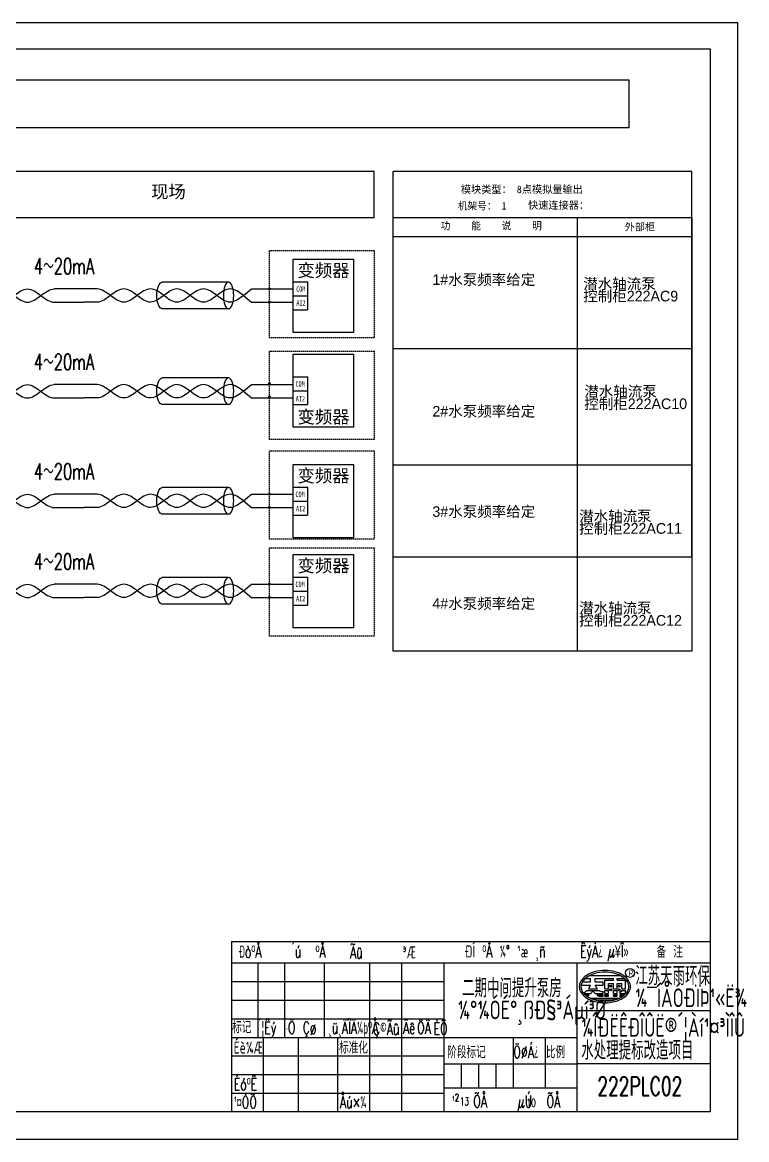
# Model space of a CAD drawing. Header units: millimetres. Extents: x 201 to 11482, y -7821 to 251.
# Drawn here: x 7188.2 to 7460.6, y -6996.3 to -6576.3 of the extents above; entities that cross this region are included whole.
import ezdxf
from ezdxf.enums import TextEntityAlignment as Align

# ---------------------------------------------------------------- set-up
doc = ezdxf.new("R2010")
doc.units = ezdxf.units.MM
doc.linetypes.add('CENTER2', pattern=[1.125, 0.75, -0.125, 0.125, -0.125])
doc.linetypes.add('F', pattern=[0.75, 0.5, -0.25])
for name, color, linetype in [('02', 7, 'Continuous'), ('04', 2, 'F'), ('08', 7, 'Continuous'), ('11', 7, 'Continuous'), ('LINE_THIN', 2, 'Continuous'), ('TEXT', 6, 'Continuous')]:
    doc.layers.add(name, color=color, linetype=linetype)
doc.layers.add('SECTION', color=3, linetype='CENTER2', lineweight=9)
doc.styles.add('HZ', font='txt', dxfattribs={"width": 0.67, "bigfont": 'hztxt'})
doc.styles.add('HZTXT', font='tssdeng.shx', dxfattribs={"width": 0.8, "bigfont": 'hztxt.shx'})

msp = doc.modelspace()

# ---------------------------------------------------------------- linework, layer by layer
for p, q in [((6884.748, -6586.252), (7446.852, -6586.252)), ((7446.852, -6586.252), (7446.852, -6985.796)), ((7320.469, -6632.306), (6985.763, -6632.306)), ((7320.469, -6649.625), (7320.469, -6632.306)), ((7327.665, -6812.666), (7327.665, -6632.306)), ((7439.903, -6632.306), (7327.665, -6632.306)), ((7439.903, -6777.003), (7439.903, -6632.306)), ((6985.763, -6649.625), (7320.469, -6649.625)), ((7327.665, -6649.625), (7439.903, -6649.625)), ((7396.799, -6649.625), (7396.799, -6812.666)), ((7439.903, -6649.625), (7439.903, -6812.666)), ((7439.903, -6656.818), (7327.665, -6656.818)), ((7295.422, -6673.82), (7295.422, -6684.325)), ((7439.903, -6699.018), (7327.665, -6699.018)), ((7295.422, -6709.457), (7295.422, -6719.962)), ((7439.903, -6742.718), (7327.665, -6742.718)), ((7295.422, -6751.005), (7295.422, -6761.51)), ((7439.903, -6777.302), (7327.665, -6777.302)), ((7295.422, -6784.827), (7295.422, -6795.332)), ((7439.903, -6812.666), (7327.665, -6812.666)), ((7396.852, -6985.796), (7396.852, -6929.796)), ((7398.28, -6938.139), (7401.834, -6938.139)), ((7398.28, -6938.139), (7401.834, -6938.139)), ((7398.776, -6936.935), (7401.834, -6936.935)), ((7398.776, -6936.935), (7401.834, -6936.935)), ((7399.805, -6935.732), (7401.834, -6935.732)), ((7399.805, -6935.732), (7401.834, -6935.732)), ((7401.607, -6934.529), (7412.89, -6934.529)), ((7401.607, -6934.529), (7412.89, -6934.529)), ((7401.834, -6936.935), (7401.834, -6935.732)), ((7401.834, -6936.935), (7401.834, -6935.732)), ((7403.639, -6936.935), (7403.639, -6935.732)), ((7403.639, -6935.732), (7410.437, -6935.732)), ((7403.639, -6936.935), (7403.639, -6935.732)), ((7403.639, -6935.732), (7410.437, -6935.732)), ((7403.639, -6936.935), (7406.647, -6936.935)), ((7403.639, -6936.935), (7406.647, -6936.935)), ((7403.639, -6938.139), (7406.647, -6938.139)), ((7403.663, -6938.45), (7403.639, -6938.139)), ((7403.639, -6938.139), (7406.647, -6938.139)), ((7403.663, -6938.45), (7403.639, -6938.139)), ((7406.647, -6938.139), (7406.647, -6936.935)), ((7406.647, -6938.139), (7406.647, -6936.935)), ((7407.249, -6939.604), (7407.249, -6936.334)), ((7407.249, -6936.334), (7410.437, -6936.334)), ((7407.249, -6939.604), (7407.249, -6936.334)), ((7407.249, -6936.334), (7410.437, -6936.334)), ((7408.632, -6939.604), (7408.632, -6937.537)), ((7408.632, -6937.537), (7410.437, -6937.537)), ((7408.632, -6939.604), (7408.632, -6937.537)), ((7408.632, -6937.537), (7410.437, -6937.537)), ((7410.437, -6936.334), (7410.437, -6935.732)), ((7410.437, -6936.334), (7410.437, -6935.732)), ((7410.437, -6939.604), (7410.437, -6937.537)), ((7410.437, -6939.604), (7410.437, -6937.537)), ((7411.821, -6936.334), (7411.821, -6935.732)), ((7411.821, -6935.732), (7414.693, -6935.732)), ((7411.821, -6936.334), (7411.821, -6935.732)), ((7411.821, -6935.732), (7414.693, -6935.732)), ((7411.821, -6936.334), (7415.01, -6936.334)), ((7411.821, -6936.334), (7415.01, -6936.334)), ((7411.821, -6937.537), (7413.626, -6937.537)), ((7411.821, -6939.604), (7411.821, -6937.537)), ((7411.821, -6937.537), (7413.626, -6937.537)), ((7411.821, -6939.604), (7411.821, -6937.537)), ((7413.626, -6939.604), (7413.626, -6937.537)), ((7413.626, -6939.604), (7413.626, -6937.537)), ((7415.01, -6939.604), (7415.01, -6936.334)), ((7415.01, -6939.604), (7415.01, -6936.334)), ((7399.323, -6941.257), (7401.969, -6941.257)), ((7399.323, -6941.257), (7401.969, -6941.257)), ((7399.928, -6941.859), (7401.293, -6941.859)), ((7399.928, -6941.859), (7401.293, -6941.859)), ((7400.458, -6940.206), (7405.074, -6940.206)), ((7400.458, -6940.206), (7405.074, -6940.206)), ((7401.025, -6939.604), (7404.451, -6939.604)), ((7401.025, -6939.604), (7404.451, -6939.604)), ((7403.541, -6941.257), (7406.647, -6941.257)), ((7403.541, -6941.257), (7406.647, -6941.257)), ((7404.261, -6941.859), (7406.647, -6941.859)), ((7404.261, -6941.859), (7406.647, -6941.859)), ((7405.354, -6942.35), (7406.647, -6942.35)), ((7405.354, -6942.35), (7406.647, -6942.35)), ((7405.92, -6940.545), (7406.647, -6940.545)), ((7405.92, -6940.545), (7406.647, -6940.545)), ((7406.647, -6941.257), (7406.647, -6940.545)), ((7406.647, -6941.257), (7406.647, -6940.545)), ((7406.647, -6942.35), (7406.647, -6941.859)), ((7406.647, -6942.35), (7406.647, -6941.859)), ((7407.249, -6939.604), (7408.632, -6939.604)), ((7407.249, -6939.604), (7408.632, -6939.604)), ((7407.249, -6940.206), (7408.632, -6940.206)), ((7407.249, -6941.257), (7407.249, -6940.206)), ((7407.249, -6940.206), (7408.632, -6940.206)), ((7407.249, -6941.257), (7407.249, -6940.206)), ((7407.249, -6941.257), (7408.632, -6941.257)), ((7407.249, -6941.257), (7408.632, -6941.257)), ((7407.249, -6942.35), (7407.249, -6941.859)), ((7407.249, -6941.859), (7408.632, -6941.859)), ((7407.249, -6942.35), (7407.249, -6941.859)), ((7407.249, -6941.859), (7408.632, -6941.859)), ((7407.249, -6942.35), (7408.632, -6942.35)), ((7407.249, -6942.35), (7408.632, -6942.35)), ((7408.632, -6941.257), (7408.632, -6940.206)), ((7408.632, -6941.257), (7408.632, -6940.206)), ((7408.632, -6942.35), (7408.632, -6941.859)), ((7408.632, -6942.35), (7408.632, -6941.859)), ((7410.437, -6939.604), (7411.821, -6939.604)), ((7410.437, -6939.604), (7411.821, -6939.604)), ((7410.437, -6940.206), (7411.821, -6940.206)), ((7410.437, -6941.257), (7410.437, -6940.206)), ((7410.437, -6940.206), (7411.821, -6940.206)), ((7410.437, -6941.257), (7410.437, -6940.206)), ((7410.437, -6941.257), (7411.821, -6941.257)), ((7410.437, -6941.257), (7411.821, -6941.257)), ((7410.437, -6942.35), (7410.437, -6941.859)), ((7410.437, -6941.859), (7411.821, -6941.859)), ((7410.437, -6942.35), (7410.437, -6941.859)), ((7410.437, -6941.859), (7411.821, -6941.859)), ((7410.437, -6942.35), (7411.821, -6942.35)), ((7410.437, -6942.35), (7411.821, -6942.35)), ((7411.821, -6941.257), (7411.821, -6940.206)), ((7411.821, -6941.257), (7411.821, -6940.206)), ((7411.821, -6942.35), (7411.821, -6941.859)), ((7411.821, -6942.35), (7411.821, -6941.859)), ((7412.875, -6940.545), (7413.626, -6940.545)), ((7412.875, -6940.545), (7412.875, -6941.257)), ((7412.875, -6940.545), (7413.626, -6940.545)), ((7412.875, -6940.545), (7412.875, -6941.257)), ((7412.875, -6941.257), (7415.174, -6941.257)), ((7412.875, -6941.257), (7415.174, -6941.257)), ((7412.875, -6941.859), (7412.875, -6942.35)), ((7412.875, -6941.859), (7414.569, -6941.859)), ((7412.875, -6941.859), (7412.875, -6942.35)), ((7412.875, -6941.859), (7414.569, -6941.859)), ((7412.875, -6942.35), (7413.93, -6942.35)), ((7412.875, -6942.35), (7413.93, -6942.35)), ((7413.626, -6939.604), (7415.01, -6939.604)), ((7413.626, -6939.604), (7415.01, -6939.604)), ((7413.626, -6940.545), (7413.626, -6940.206)), ((7413.626, -6940.206), (7415.01, -6940.206)), ((7413.626, -6940.545), (7413.626, -6940.206)), ((7413.626, -6940.206), (7415.01, -6940.206)), ((7415.01, -6941.437), (7415.01, -6940.206)), ((7415.01, -6941.437), (7415.01, -6940.206)), ((7401.835, -6943.062), (7412.662, -6943.062)), ((7401.835, -6943.062), (7412.662, -6943.062)), ((7402.55, -6943.363), (7411.947, -6943.363)), ((7402.55, -6943.363), (7411.947, -6943.363)), ((7404.552, -6943.905), (7409.945, -6943.905)), ((7404.552, -6943.905), (7409.945, -6943.905)), ((7446.852, -6947.796), (7396.852, -6947.796)), ((7446.852, -6947.796), (7396.852, -6947.796)), ((7446.852, -6967.796), (7396.852, -6967.796))]:
    msp.add_line(p, q)
at = {"color": 0}
for p, q in [((7266.852, -6921.796), (7446.852, -6921.796)), ((7266.852, -6921.796), (7446.852, -6921.796)), ((7266.852, -6929.796), (7446.852, -6929.796)), ((7266.852, -6929.796), (7446.852, -6929.796)), ((7266.852, -6957.796), (7396.852, -6957.796)), ((7266.852, -6957.796), (7396.852, -6957.796)), ((7346.852, -6967.796), (7396.852, -6967.796)), ((7346.852, -6967.796), (7396.852, -6967.796)), ((7346.852, -6976.796), (7396.852, -6976.796)), ((7346.852, -6976.796), (7396.852, -6976.796))]:
    msp.add_line(p, q, dxfattribs=at)
at = {"linetype": 'Continuous'}
msp.add_line((7446.852, -6947.796), (7396.852, -6947.796), dxfattribs=at)
msp.add_lwpolyline([(6920.465, -6597.84), (7416.279, -6597.84), (7416.279, -6615.96), (6920.465, -6615.96)], close=True)
for points in [[(7416.91, -6938.74, 0.1452621), (7416.285, -6936.635, 0.1071711), (7414.125, -6934.498, 0.0774043), (7411.143, -6933.193, 0.0645214), (7407.249, -6932.689, 0.0645214), (7403.354, -6933.193, 0.0774043), (7400.372, -6934.498, 0.1071711), (7398.212, -6936.635, 0.1452621), (7397.587, -6938.74, 0.1452621), (7398.212, -6940.845, 0.1071711), (7400.372, -6942.983, 0.0774043), (7403.354, -6944.287, 0.0645214), (7407.249, -6944.792, 0.0645214), (7411.143, -6944.287, 0.0774043), (7414.125, -6942.983, 0.1071711), (7416.285, -6940.845, 0.1452621)], [(7416.91, -6938.74, 0.1452621), (7416.285, -6936.635, 0.1071711), (7414.125, -6934.498, 0.0774043), (7411.143, -6933.193, 0.0645214), (7407.249, -6932.689, 0.0645214), (7403.354, -6933.193, 0.0774043), (7400.372, -6934.498, 0.1071711), (7398.212, -6936.635, 0.1452621), (7397.587, -6938.74, 0.1452621), (7398.212, -6940.845, 0.1071711), (7400.372, -6942.983, 0.0774043), (7403.354, -6944.287, 0.0645214), (7407.249, -6944.792, 0.0645214), (7411.143, -6944.287, 0.0774043), (7414.125, -6942.983, 0.1071711), (7416.285, -6940.845, 0.1452621)], [(7416.273, -6938.74, 0.1452621), (7415.752, -6936.983, 0.1071711), (7413.784, -6935.035, 0.0774043), (7410.981, -6933.809, 0.0645214), (7407.249, -6933.325, 0.0645214), (7403.516, -6933.809, 0.0774043), (7400.713, -6935.035, 0.1071711), (7398.745, -6936.983, 0.1452621), (7398.224, -6938.74, 0.1452621), (7398.745, -6940.498, 0.1071711), (7400.713, -6942.446, 0.0774043), (7403.516, -6943.672, 0.0645214), (7407.249, -6944.155, 0.0645214), (7410.981, -6943.672, 0.0774043), (7413.784, -6942.446, 0.1071711), (7415.752, -6940.498, 0.1452621)], [(7416.273, -6938.74, 0.1452621), (7415.752, -6936.983, 0.1071711), (7413.784, -6935.035, 0.0774043), (7410.981, -6933.809, 0.0645214), (7407.249, -6933.325, 0.0645214), (7403.516, -6933.809, 0.0774043), (7400.713, -6935.035, 0.1071711), (7398.745, -6936.983, 0.1452621), (7398.224, -6938.74, 0.1452621), (7398.745, -6940.498, 0.1071711), (7400.713, -6942.446, 0.0774043), (7403.516, -6943.672, 0.0645214), (7407.249, -6944.155, 0.0645214), (7410.981, -6943.672, 0.0774043), (7413.784, -6942.446, 0.1071711), (7415.752, -6940.498, 0.1452621)]]:
    msp.add_lwpolyline(points, format="xyb", close=True)
for centre, radius in [((7416.687, -6933.573), 1.666), ((7416.687, -6933.573), 1.666), ((7409.418, -6938.554), 0.1), ((7409.418, -6938.554), 0.1), ((7409.418, -6939.956), 0.1), ((7409.418, -6939.956), 0.1), ((7412.625, -6938.554), 0.1), ((7412.625, -6938.554), 0.1), ((7412.625, -6939.956), 0.1), ((7412.625, -6939.956), 0.1)]:
    msp.add_circle(centre, radius)
for centre, radius, start, end in [((7397.151, -6936.523), 4.95, 321.503, 340.95126), ((7397.151, -6936.523), 4.95, 321.503, 340.95126), ((7397.151, -6936.523), 4.95, 293.80566, 311.92468), ((7397.151, -6936.523), 4.95, 293.80566, 311.92468), ((7397.151, -6936.523), 6.755, 300.38393, 307.81943), ((7397.151, -6936.523), 6.755, 300.38393, 307.81943), ((7397.151, -6936.523), 6.755, 315.50262, 325.59469), ((7397.151, -6936.523), 6.755, 315.50262, 325.59469), ((7408.619, -6935.913), 7.372, 216.90779, 226.46812), ((7408.619, -6935.913), 7.372, 216.90779, 226.46812), ((7408.619, -6935.913), 5.567, 207.10998, 221.53659), ((7408.619, -6935.913), 5.567, 207.10998, 221.53659), ((7408.619, -6935.913), 7.372, 233.7656, 238.04867), ((7408.619, -6935.913), 7.372, 233.7656, 238.04867), ((7405.354, -6941.147), 1.203, 238.04867, 270), ((7405.354, -6941.147), 1.203, 238.04867, 270), ((7408.619, -6935.913), 5.567, 230.45944, 231.79763), ((7408.619, -6935.913), 5.567, 230.45944, 231.79763), ((7405.92, -6939.342), 1.203, 231.79763, 270), ((7405.92, -6939.342), 1.203, 231.79763, 270)]:
    msp.add_arc(centre, radius, start, end)
for p in [(7409.418, -6938.554), (7409.418, -6938.554), (7409.418, -6939.956), (7409.418, -6939.956), (7412.625, -6938.554), (7412.625, -6938.554), (7412.625, -6939.956), (7412.625, -6939.956)]:
    msp.add_point(p)
at = {"layer": '02'}
for p, q in [((7216.315, -6676.444), (7200.141, -6676.444)), ((7265.711, -6673.946), (7240.711, -6673.946)), ((7271.315, -6678.946), (7274.321, -6676.446)), ((7274.321, -6676.446), (7290.012, -6676.446)), ((7200.141, -6681.447), (7211.314, -6681.447)), ((7216.315, -6681.447), (7211.314, -6681.447)), ((7271.315, -6678.946), (7274.321, -6681.446)), ((7274.321, -6681.446), (7290.012, -6681.446)), ((7265.711, -6683.946), (7240.711, -6683.946)), ((7265.711, -6709.943), (7240.711, -6709.943)), ((7216.315, -6712.442), (7200.141, -6712.442)), ((7271.315, -6714.943), (7274.321, -6712.443)), ((7271.315, -6714.943), (7274.321, -6717.443)), ((7274.321, -6712.443), (7290.012, -6712.443)), ((7200.141, -6717.445), (7211.314, -6717.445)), ((7216.315, -6717.445), (7211.314, -6717.445)), ((7265.711, -6719.943), (7240.711, -6719.943)), ((7274.321, -6717.443), (7290.012, -6717.443)), ((7265.711, -6751.131), (7240.711, -6751.131)), ((7216.315, -6753.63), (7200.141, -6753.63)), ((7271.315, -6756.131), (7274.321, -6753.631)), ((7271.315, -6756.131), (7274.321, -6758.631)), ((7274.321, -6753.631), (7290.012, -6753.631)), ((7200.141, -6758.632), (7211.314, -6758.632)), ((7216.315, -6758.632), (7211.314, -6758.632)), ((7265.711, -6761.131), (7240.711, -6761.131)), ((7274.321, -6758.631), (7290.012, -6758.631)), ((7265.711, -6784.953), (7240.711, -6784.953)), ((7216.315, -6787.452), (7200.141, -6787.452)), ((7271.315, -6789.953), (7274.321, -6787.453)), ((7271.315, -6789.953), (7274.321, -6792.453)), ((7274.321, -6787.453), (7290.012, -6787.453)), ((7200.141, -6792.455), (7211.314, -6792.455)), ((7216.315, -6792.455), (7211.314, -6792.455)), ((7265.711, -6794.953), (7240.711, -6794.953)), ((7274.321, -6792.453), (7290.012, -6792.453))]:
    msp.add_line(p, q, dxfattribs=at)
at = {"layer": '02', "extrusion": (0, 0, -1)}
for centre in [(7240.711, -6678.946), (7240.711, -6714.943), (7240.711, -6756.131), (7240.711, -6789.953)]:
    msp.add_ellipse(centre, major_axis=(0, 5), ratio=0.3908753, start_param=3.1415927, end_param=6.2831853, dxfattribs=at)
for centre in [(7265.711, -6678.946), (7265.711, -6714.943), (7265.711, -6756.131), (7265.711, -6789.953)]:
    msp.add_ellipse(centre, major_axis=(0, 5), ratio=0.3908753, dxfattribs=at)
at = {"layer": '02'}
for points in [[(7145.141, -6678.946), (7146.808, -6680.197), (7150.141, -6682.698), (7155.141, -6678.946), (7160.141, -6675.194), (7165.141, -6678.946), (7170.141, -6682.698), (7175.141, -6678.946), (7180.141, -6675.194), (7185.143, -6678.945), (7190.133, -6682.702), (7195.173, -6678.93), (7198.406, -6676.479), (7200.141, -6676.444)], [(7271.315, -6678.946), (7269.648, -6680.197), (7266.315, -6682.698), (7261.315, -6678.946), (7256.315, -6675.194), (7251.315, -6678.946), (7246.315, -6682.698), (7241.314, -6678.946), (7236.315, -6675.194), (7231.312, -6678.945), (7226.323, -6682.702), (7221.283, -6678.93), (7218.05, -6676.479), (7216.315, -6676.444)], [(7145.141, -6714.943), (7146.808, -6716.194), (7150.141, -6718.695), (7155.141, -6714.943), (7160.141, -6711.191), (7165.141, -6714.943), (7170.141, -6718.695), (7175.141, -6714.943), (7180.141, -6711.191), (7185.143, -6714.942), (7190.133, -6718.7), (7195.173, -6714.927), (7198.406, -6712.476), (7200.141, -6712.442)], [(7271.315, -6714.943), (7269.648, -6716.194), (7266.315, -6718.695), (7261.315, -6714.943), (7256.315, -6711.191), (7251.315, -6714.943), (7246.315, -6718.695), (7241.314, -6714.943), (7236.315, -6711.191), (7231.312, -6714.942), (7226.323, -6718.7), (7221.283, -6714.927), (7218.05, -6712.476), (7216.315, -6712.442)], [(7145.141, -6756.131), (7146.808, -6757.382), (7150.141, -6759.883), (7155.141, -6756.131), (7160.141, -6752.379), (7165.141, -6756.131), (7170.141, -6759.883), (7175.141, -6756.131), (7180.141, -6752.379), (7185.143, -6756.13), (7190.133, -6759.887), (7195.173, -6756.115), (7198.406, -6753.664), (7200.141, -6753.63)], [(7271.315, -6756.131), (7269.648, -6757.382), (7266.315, -6759.883), (7261.315, -6756.131), (7256.315, -6752.379), (7251.315, -6756.131), (7246.315, -6759.883), (7241.314, -6756.131), (7236.315, -6752.379), (7231.312, -6756.13), (7226.323, -6759.887), (7221.283, -6756.115), (7218.05, -6753.664), (7216.315, -6753.63)], [(7145.141, -6789.953), (7146.808, -6791.204), (7150.141, -6793.705), (7155.141, -6789.953), (7160.141, -6786.201), (7165.141, -6789.953), (7170.141, -6793.705), (7175.141, -6789.953), (7180.141, -6786.201), (7185.143, -6789.952), (7190.133, -6793.71), (7195.173, -6789.937), (7198.406, -6787.486), (7200.141, -6787.452)], [(7271.315, -6789.953), (7269.648, -6791.204), (7266.315, -6793.705), (7261.315, -6789.953), (7256.315, -6786.201), (7251.315, -6789.953), (7246.315, -6793.705), (7241.314, -6789.953), (7236.315, -6786.201), (7231.312, -6789.952), (7226.323, -6793.71), (7221.283, -6789.937), (7218.05, -6787.486), (7216.315, -6787.452)]]:
    msp.add_open_spline(points, degree=3, dxfattribs=at)
for points in [[(7145.141, -6678.946), (7146.808, -6677.695), (7150.141, -6675.194), (7155.141, -6678.946), (7160.141, -6682.698), (7165.141, -6678.946), (7171.808, -6673.943), (7178.475, -6683.949), (7185.141, -6678.946), (7190.142, -6675.193), (7195.136, -6678.949), (7198.485, -6681.44), (7200.141, -6681.447)], [(7271.315, -6678.946), (7269.648, -6677.695), (7266.315, -6675.194), (7261.315, -6678.946), (7256.315, -6682.698), (7251.315, -6678.946), (7244.648, -6673.943), (7237.981, -6683.949), (7231.315, -6678.946), (7226.313, -6675.193), (7221.319, -6678.949), (7217.971, -6681.44), (7216.315, -6681.447)], [(7145.141, -6714.943), (7146.808, -6713.692), (7150.141, -6711.191), (7155.141, -6714.943), (7160.141, -6718.695), (7165.141, -6714.943), (7171.808, -6709.94), (7178.475, -6719.946), (7185.141, -6714.943), (7190.142, -6711.19), (7195.136, -6714.947), (7198.485, -6717.437), (7200.141, -6717.445)], [(7271.315, -6714.943), (7269.648, -6713.692), (7266.315, -6711.191), (7261.315, -6714.943), (7256.315, -6718.695), (7251.315, -6714.943), (7244.648, -6709.94), (7237.981, -6719.946), (7231.315, -6714.943), (7226.313, -6711.19), (7221.319, -6714.947), (7217.971, -6717.437), (7216.315, -6717.445)], [(7145.141, -6756.131), (7146.808, -6754.88), (7150.141, -6752.379), (7155.141, -6756.131), (7160.141, -6759.883), (7165.141, -6756.131), (7171.808, -6751.128), (7178.475, -6761.134), (7185.141, -6756.131), (7190.142, -6752.378), (7195.136, -6756.135), (7198.485, -6758.625), (7200.141, -6758.632)], [(7271.315, -6756.131), (7269.648, -6754.88), (7266.315, -6752.379), (7261.315, -6756.131), (7256.315, -6759.883), (7251.315, -6756.131), (7244.648, -6751.128), (7237.981, -6761.134), (7231.315, -6756.131), (7226.313, -6752.378), (7221.319, -6756.135), (7217.971, -6758.625), (7216.315, -6758.632)], [(7145.141, -6789.953), (7146.808, -6788.702), (7150.141, -6786.201), (7155.141, -6789.953), (7160.141, -6793.705), (7165.141, -6789.953), (7171.808, -6784.95), (7178.475, -6794.956), (7185.141, -6789.953), (7190.142, -6786.2), (7195.136, -6789.957), (7198.485, -6792.447), (7200.141, -6792.455)], [(7271.315, -6789.953), (7269.648, -6788.702), (7266.315, -6786.201), (7261.315, -6789.953), (7256.315, -6793.705), (7251.315, -6789.953), (7244.648, -6784.95), (7237.981, -6794.956), (7231.315, -6789.953), (7226.313, -6786.2), (7221.319, -6789.957), (7217.971, -6792.447), (7216.315, -6792.455)]]:
    msp.add_open_spline(points, degree=3, knots=[0, 0, 0, 0, 2.7954019, 5.5908038, 8.3862057, 11.1816075, 13.9770094, 19.5678132, 22.3632151, 25.158617, 27.9540189, 30.7494207, 30.7494207, 30.7494207, 30.7494207], dxfattribs=at)
at = {"layer": '04', "color": 1}
for points in [[(7281.049, -6662.006), (7320.469, -6662.006), (7320.469, -6694.865), (7281.049, -6694.865)], [(7281.049, -6699.795), (7320.469, -6699.795), (7320.469, -6733.043), (7281.049, -6733.043)], [(7281.049, -6737.314), (7320.469, -6737.314), (7320.469, -6770.562), (7281.049, -6770.562)], [(7281.049, -6773.775), (7320.469, -6773.775), (7320.469, -6807.023), (7281.049, -6807.023)]]:
    msp.add_lwpolyline(points, close=True, dxfattribs=at)
at = {"layer": '08'}
for p, q in [((7281.368, -6676.013), (7280.746, -6676.862)), ((7290.012, -6673.82), (7295.422, -6673.82)), ((7281.368, -6681.013), (7280.746, -6681.862)), ((7290.012, -6679.072), (7295.422, -6679.072)), ((7290.012, -6684.325), (7295.422, -6684.325)), ((7290.012, -6709.457), (7295.422, -6709.457)), ((7281.368, -6711.65), (7280.746, -6712.5)), ((7290.012, -6714.71), (7295.422, -6714.71)), ((7281.368, -6716.65), (7280.746, -6717.5)), ((7290.012, -6719.962), (7295.422, -6719.962)), ((7281.368, -6753.198), (7280.746, -6754.047)), ((7290.012, -6751.005), (7295.422, -6751.005)), ((7290.012, -6756.257), (7295.422, -6756.257)), ((7281.368, -6758.198), (7280.746, -6759.047)), ((7290.012, -6761.51), (7295.422, -6761.51)), ((7281.368, -6787.02), (7280.746, -6787.87)), ((7290.012, -6784.827), (7295.422, -6784.827)), ((7290.012, -6790.08), (7295.422, -6790.08)), ((7281.368, -6792.02), (7280.746, -6792.869)), ((7290.012, -6795.332), (7295.422, -6795.332))]:
    msp.add_line(p, q, dxfattribs=at)
for points in [[(7290.012, -6665.335), (7312.726, -6665.335), (7312.726, -6692.81), (7290.012, -6692.81)], [(7290.012, -6700.972), (7312.726, -6700.972), (7312.726, -6728.447), (7290.012, -6728.447)], [(7290.012, -6742.52), (7312.726, -6742.52), (7312.726, -6769.995), (7290.012, -6769.995)], [(7290.012, -6776.342), (7312.726, -6776.342), (7312.726, -6803.817), (7290.012, -6803.817)]]:
    msp.add_lwpolyline(points, close=True, dxfattribs=at)
for centre in [(7281.049, -6676.446), (7281.049, -6681.446), (7281.049, -6712.083), (7281.049, -6717.083), (7281.049, -6753.631), (7281.049, -6758.631), (7281.049, -6787.453), (7281.049, -6792.453)]:
    msp.add_circle(centre, 0.327, dxfattribs=at)
at = {"layer": 'LINE_THIN'}
for p, q in [((6859.748, -6576.252), (7457.056, -6576.252)), ((7457.056, -6576.252), (7457.056, -6996.252)), ((7457.056, -6996.252), (6859.748, -6996.252))]:
    msp.add_line(p, q, dxfattribs=at)
for centre in [(7409.418, -6938.554), (7409.418, -6938.554), (7412.625, -6938.554), (7412.625, -6938.554), (7409.418, -6939.956), (7409.418, -6939.956), (7412.625, -6939.956), (7412.625, -6939.956)]:
    msp.add_circle(centre, 0.401, dxfattribs=at)
at = {"layer": 'TEXT', "color": 0}
for p, q in [((7266.852, -6921.796), (7446.852, -6921.796)), ((7266.852, -6921.796), (7266.852, -6985.796)), ((7266.852, -6921.796), (7266.852, -6985.796)), ((7266.852, -6921.796), (7266.852, -6985.796)), ((7266.852, -6929.796), (7446.852, -6929.796)), ((7276.852, -6957.796), (7276.852, -6929.796)), ((7276.852, -6957.796), (7276.852, -6929.796)), ((7276.852, -6957.796), (7276.852, -6929.796)), ((7286.852, -6957.796), (7286.852, -6929.796)), ((7286.852, -6957.796), (7286.852, -6929.796)), ((7286.852, -6957.796), (7286.852, -6929.796)), ((7301.852, -6957.796), (7301.852, -6929.796)), ((7301.852, -6957.796), (7301.852, -6929.796)), ((7301.852, -6957.796), (7301.852, -6929.796)), ((7318.852, -6985.796), (7318.852, -6929.796)), ((7318.852, -6985.796), (7318.852, -6929.796)), ((7318.852, -6985.796), (7318.852, -6929.796)), ((7330.852, -6985.796), (7330.852, -6929.796)), ((7330.852, -6985.796), (7330.852, -6929.796)), ((7330.852, -6985.796), (7330.852, -6929.796)), ((7346.852, -6985.796), (7346.852, -6929.796)), ((7346.852, -6985.796), (7346.852, -6929.796)), ((7346.852, -6985.796), (7346.852, -6929.796)), ((7266.852, -6936.796), (7346.852, -6936.796)), ((7266.852, -6936.796), (7346.852, -6936.796)), ((7266.852, -6936.796), (7346.852, -6936.796)), ((7266.852, -6943.796), (7346.852, -6943.796)), ((7266.852, -6943.796), (7346.852, -6943.796)), ((7266.852, -6943.796), (7346.852, -6943.796)), ((7266.852, -6950.796), (7346.852, -6950.796)), ((7266.852, -6950.796), (7346.852, -6950.796)), ((7266.852, -6957.796), (7396.852, -6957.796)), ((7278.852, -6985.796), (7278.852, -6957.796)), ((7278.852, -6985.796), (7278.852, -6957.796)), ((7278.852, -6985.796), (7278.852, -6957.796)), ((7292.067, -6985.931), (7292.067, -6957.796)), ((7292.067, -6985.931), (7292.067, -6957.796)), ((7292.067, -6985.931), (7292.067, -6957.796)), ((7306.852, -6985.796), (7306.852, -6957.796)), ((7306.852, -6985.796), (7306.852, -6957.796)), ((7306.852, -6985.796), (7306.852, -6957.796)), ((7372.852, -6976.796), (7372.852, -6957.796)), ((7372.852, -6976.796), (7372.852, -6957.796)), ((7372.852, -6976.796), (7372.852, -6957.796)), ((7384.852, -6976.796), (7384.852, -6957.796)), ((7384.852, -6976.796), (7384.852, -6957.796)), ((7384.852, -6976.796), (7384.852, -6957.796)), ((7266.852, -6964.796), (7346.852, -6964.796)), ((7266.852, -6964.796), (7346.852, -6964.796)), ((7266.852, -6964.796), (7346.852, -6964.796)), ((7346.852, -6967.796), (7396.852, -6967.796)), ((7353.352, -6976.796), (7353.352, -6967.796)), ((7353.352, -6976.796), (7353.352, -6967.796)), ((7353.352, -6976.796), (7353.352, -6967.796)), ((7359.852, -6976.796), (7359.852, -6967.796)), ((7359.852, -6976.796), (7359.852, -6967.796)), ((7359.852, -6976.796), (7359.852, -6967.796)), ((7366.352, -6976.796), (7366.352, -6967.796)), ((7366.352, -6976.796), (7366.352, -6967.796)), ((7366.352, -6976.796), (7366.352, -6967.796)), ((7266.852, -6971.796), (7346.852, -6971.796)), ((7266.852, -6971.796), (7346.852, -6971.796)), ((7266.852, -6971.796), (7346.852, -6971.796)), ((7266.852, -6978.796), (7346.852, -6978.796)), ((7266.852, -6978.796), (7346.852, -6978.796)), ((7266.852, -6978.796), (7346.852, -6978.796)), ((7346.852, -6976.796), (7396.852, -6976.796)), ((7446.852, -6985.796), (6884.748, -6985.796)), ((7446.852, -6985.796), (7266.852, -6985.796))]:
    msp.add_line(p, q, dxfattribs=at)
at = {"layer": 'TEXT'}
msp.add_line((7266.852, -6950.796), (7346.852, -6950.796), dxfattribs=at)

# ---------------------------------------------------------------- texts
at = {"color": 6, "width": 71.77609, "attachment_point": 1}
for s, insert, char_height in [('{\\fËÎÌå|b0|i0|c134|p2;\\H0.8x;现场}', (7236.559, -6637.474), 6), ('{\\fËÎÌå|b0|i0|c134|p2;\\H0.8x;变频器}', (7291.606, -6667.092), 6), ('{\\fￋￎￌ￥|b0|i0|c134|p2;\\H0.8x;1#水泵频率给定}', (7342.356, -6670.975), 5), ('{\\fￋￎￌ￥|b0|i0|c134|p2;\\H0.8x;2#水泵频率给定}', (7342.356, -6720.451), 5), ('{\\fËÎÌå|b0|i0|c134|p2;\\H0.8x;变频器}', (7291.606, -6722.16), 6), ('{\\fËÎÌå|b0|i0|c134|p2;\\H0.8x;变频器}', (7291.606, -6744.277), 6), ('{\\fￋￎￌ￥|b0|i0|c134|p2;\\H0.8x;3#水泵频率给定}', (7342.356, -6758.154), 5), ('{\\fËÎÌå|b0|i0|c134|p2;\\H0.8x;变频器}', (7291.606, -6778.1), 6), ('{\\fￋￎￌ￥|b0|i0|c134|p2;\\H0.8x;4#水泵频率给定}', (7342.356, -6792.712), 5)]:
    msp.add_mtext(s, dxfattribs=dict(at, insert=insert, char_height=char_height))
at = {"color": 1, "char_height": 2.8, "attachment_point": 1}
for s, insert, width in [('{\\fMS PGothic|b0|i0|c128|p34;模\\fￋￎￌ￥|b0|i0|c134|p2;块类型：\\ftxt|b0|i0|c134|p2; 8\\fￋￎￌ￥|b0|i0|c134|p2;点模拟量输出}', (7353.095, -6637.636), 73.22662), ('机架号： 1', (7351.904, -6643.831), 21.15123), ('{\\fËÎÌå|b0|i0|c134|p2;快速连接器：}', (7378.362, -6643.557), 43.89667)]:
    msp.add_mtext(s, dxfattribs=dict(at, insert=insert, width=width))
at = {"char_height": 2.8, "attachment_point": 1}
for s, insert, width in [('{\\T3.15;功能说明 }', (7345.501, -6651.311), 43.29369), ('{\\fËÎÌå|b0|i0|c134|p2;外部柜\\ftxt|b0|i0|c134|p2; }', (7414.673, -6651.742), 13.86985)]:
    msp.add_mtext(s, dxfattribs=dict(at, insert=insert, width=width))
at = {"color": 6, "char_height": 5, "width": 71.24785, "attachment_point": 1, "line_spacing_factor": 0.7}
for s, insert in [('{\\fËÎÌå|b0|i0|c134|p2;\\H0.8x;潜水轴流泵\\P控制柜222AC9}', (7399.097, -6672.496)), ('{\\fËÎÌå|b0|i0|c134|p2;\\H0.8x;潜水轴流泵\\P控制柜222AC10}', (7399.485, -6712.97)), ('{\\fËÎÌå|b0|i0|c134|p2;\\H0.8x;潜水轴流泵\\P控制柜222AC11}', (7397.545, -6759.83)), ('{\\fËÎÌå|b0|i0|c134|p2;\\H0.8x;潜水轴流泵\\P控制柜222AC12}', (7397.545, -6794.388))]:
    msp.add_mtext(s, dxfattribs=dict(at, insert=insert))
at = {"layer": '02', "color": 7, "width": 0.707}
for s, p in [('COM', (7291.143, -6677.5)), ('AI2', (7291.187, -6682.702)), ('COM', (7290.899, -6713.154)), ('AI2', (7290.999, -6718.744)), ('COM', (7290.874, -6754.644)), ('AI2', (7291.085, -6760.065)), ('COM', (7290.874, -6788.466)), ('AI2', (7291.085, -6793.887))]:
    msp.add_text(s, height=2, dxfattribs=at).set_placement(p)
at = {"layer": '11', "color": 4, "style": 'HZ', "width": 0.67}
for p in [(7192.538, -6670.924), (7192.538, -6706.921), (7192.538, -6748.109), (7192.538, -6781.931)]:
    msp.add_text('4～20mA', height=6, dxfattribs=at).set_placement(p)
at = {"layer": 'LINE_THIN', "style": 'HZTXT'}
msp.add_text('R', height=2.139, dxfattribs=at).set_placement((7416.065, -6934.717))
msp.add_text('R', height=2.139, dxfattribs=at).set_placement((7416.065, -6934.717))
at = {"layer": 'SECTION', "color": 3, "style": 'HZ', "width": 0.67}
for s, height, p in [('江苏天雨环保', 6.9881, (7418.651, -6938.189)), ('二期中间提升泵房', 6.9881, (7353.532, -6942.77)), ('¼¯ÍÅÓÐÏÞ¹«Ë¾', 6.98805, (7418.582, -6946.413)), ('¼¯ÍÅÓÐÏÞ¹«Ë¾', 6.98805, (7418.582, -6946.413)), ('¼°¼ÓÉ°¸ßÐ§³Áµí³Ø', 6.98805, (7351.899, -6950.978)), ('¼ÎÐËÊÐÎÛË®´¦Àí¹¤³ÌÎÛ', 6.98805, (7398.32, -6957.551)), ('¼ÎÐËÊÐÎÛË®´¦Àí¹¤³ÌÎÛ', 6.98805, (7398.32, -6957.551)), ('水处理提标改造项目', 6.9881, (7398.363, -6966.193)), ('222PLC02', 6.9881, (7404.427, -6979.655))]:
    msp.add_text(s, height=height, dxfattribs=at).set_placement(p)
at = {"layer": 'TEXT', "style": 'HZ', "width": 0.67}
for s, p in [('ÐòºÅ', (7273.829, -6927.817)), ('ÐòºÅ', (7273.829, -6927.817)), ('ÐòºÅ', (7273.829, -6927.817)), ('Ãû     ³Æ', (7323.769, -6928.151)), ('Ãû     ³Æ', (7323.769, -6928.151)), ('Ãû     ³Æ', (7323.769, -6928.151)), ('ÐÍ ºÅ ¼° ¹æ ¸ñ', (7369.77, -6927.759)), ('ÐÍ ºÅ ¼° ¹æ ¸ñ', (7369.77, -6927.759)), ('ÐÍ ºÅ ¼° ¹æ ¸ñ', (7369.77, -6927.759)), ('ÊýÁ¿', (7402.141, -6927.736)), ('ÊýÁ¿', (7402.141, -6927.736)), ('ÊýÁ¿', (7402.141, -6927.736)), ('µ¥Î»', (7412.231, -6927.675)), ('µ¥Î»', (7412.231, -6927.675)), ('µ¥Î»', (7412.231, -6927.675)), ('备 注', (7431.621, -6927.92))]:
    msp.add_text(s, height=4.5, dxfattribs=at).set_placement(p, align=Align.CENTER)
msp.add_text('´ú  ºÅ', height=4.5, dxfattribs=at).set_placement((7302.216, -6927.817), align=Align.RIGHT)
msp.add_text('´ú  ºÅ', height=4.5, dxfattribs=at).set_placement((7302.216, -6927.817), align=Align.RIGHT)
msp.add_text('´ú  ºÅ', height=4.5, dxfattribs=at).set_placement((7302.216, -6927.817), align=Align.RIGHT)
for s, p in [('´¦Êý', (7276.923, -6956.413)), ('´¦Êý', (7276.923, -6956.413)), ('´¦Êý', (7276.923, -6956.413)), ('·Ö Çø', (7287.235, -6956.413)), ('·Ö Çø', (7287.235, -6956.413)), ('·Ö Çø', (7287.235, -6956.413)), ('¸ü¸ÄÎÄ¼þºÅ', (7303.223, -6956.413)), ('¸ü¸ÄÎÄ¼þºÅ', (7303.223, -6956.413)), ('¸ü¸ÄÎÄ¼þºÅ', (7303.223, -6956.413)), ('ÔÂ', (7336.634, -6956.458)), ('ÔÂ', (7336.634, -6956.458)), ('ÔÂ', (7336.634, -6956.458)), ('ÈÕ', (7342.817, -6956.765)), ('标记', (7267.068, -6956.265)), ('Ç©Ãû', (7320.001, -6956.826)), ('Ç©Ãû', (7320.001, -6956.826)), ('Ç©Ãû', (7320.001, -6956.826)), ('Äê', (7331.308, -6956.535)), ('Äê', (7331.308, -6956.535)), ('Äê', (7331.308, -6956.535)), ('Éè¼Æ', (7267.656, -6963.906)), ('Éè¼Æ', (7267.656, -6963.906)), ('Éè¼Æ', (7267.656, -6963.906)), ('阶段标记', (7347.955, -6965.632)), ('ÖØÁ¿', (7372.845, -6965.58)), ('ÖØÁ¿', (7372.845, -6965.58)), ('ÖØÁ¿', (7372.845, -6965.58)), ('比例', (7385.055, -6965.652)), ('ÉóºË', (7267.656, -6977.641)), ('ÉóºË', (7267.656, -6977.641)), ('ÉóºË', (7267.656, -6977.641)), ('¹¤ÒÕ', (7267.656, -6984.467)), ('¹¤ÒÕ', (7267.656, -6984.467)), ('¹¤ÒÕ', (7267.656, -6984.467)), ('Åú×¼', (7307.565, -6984.396)), ('¹²  ÕÅ', (7349.736, -6984.119)), ('µÚ  ÕÅ', (7374.369, -6984.119))]:
    msp.add_text(s, height=4.5, dxfattribs=at).set_placement(p)
at = {"layer": 'TEXT', "color": 0, "style": 'HZ', "width": 0.67}
for s, height, p in [('标准化', 4.5, (7307.29, -6963.9)), ('Åú×¼', 4.5, (7307.565, -6984.396)), ('Åú×¼', 4.5, (7307.565, -6984.396)), ('13', 3, (7352.691, -6983.365)), ('10', 3, (7377.783, -6983.902))]:
    msp.add_text(s, height=height, dxfattribs=at).set_placement(p)

doc.saveas('drawing.dxf')
